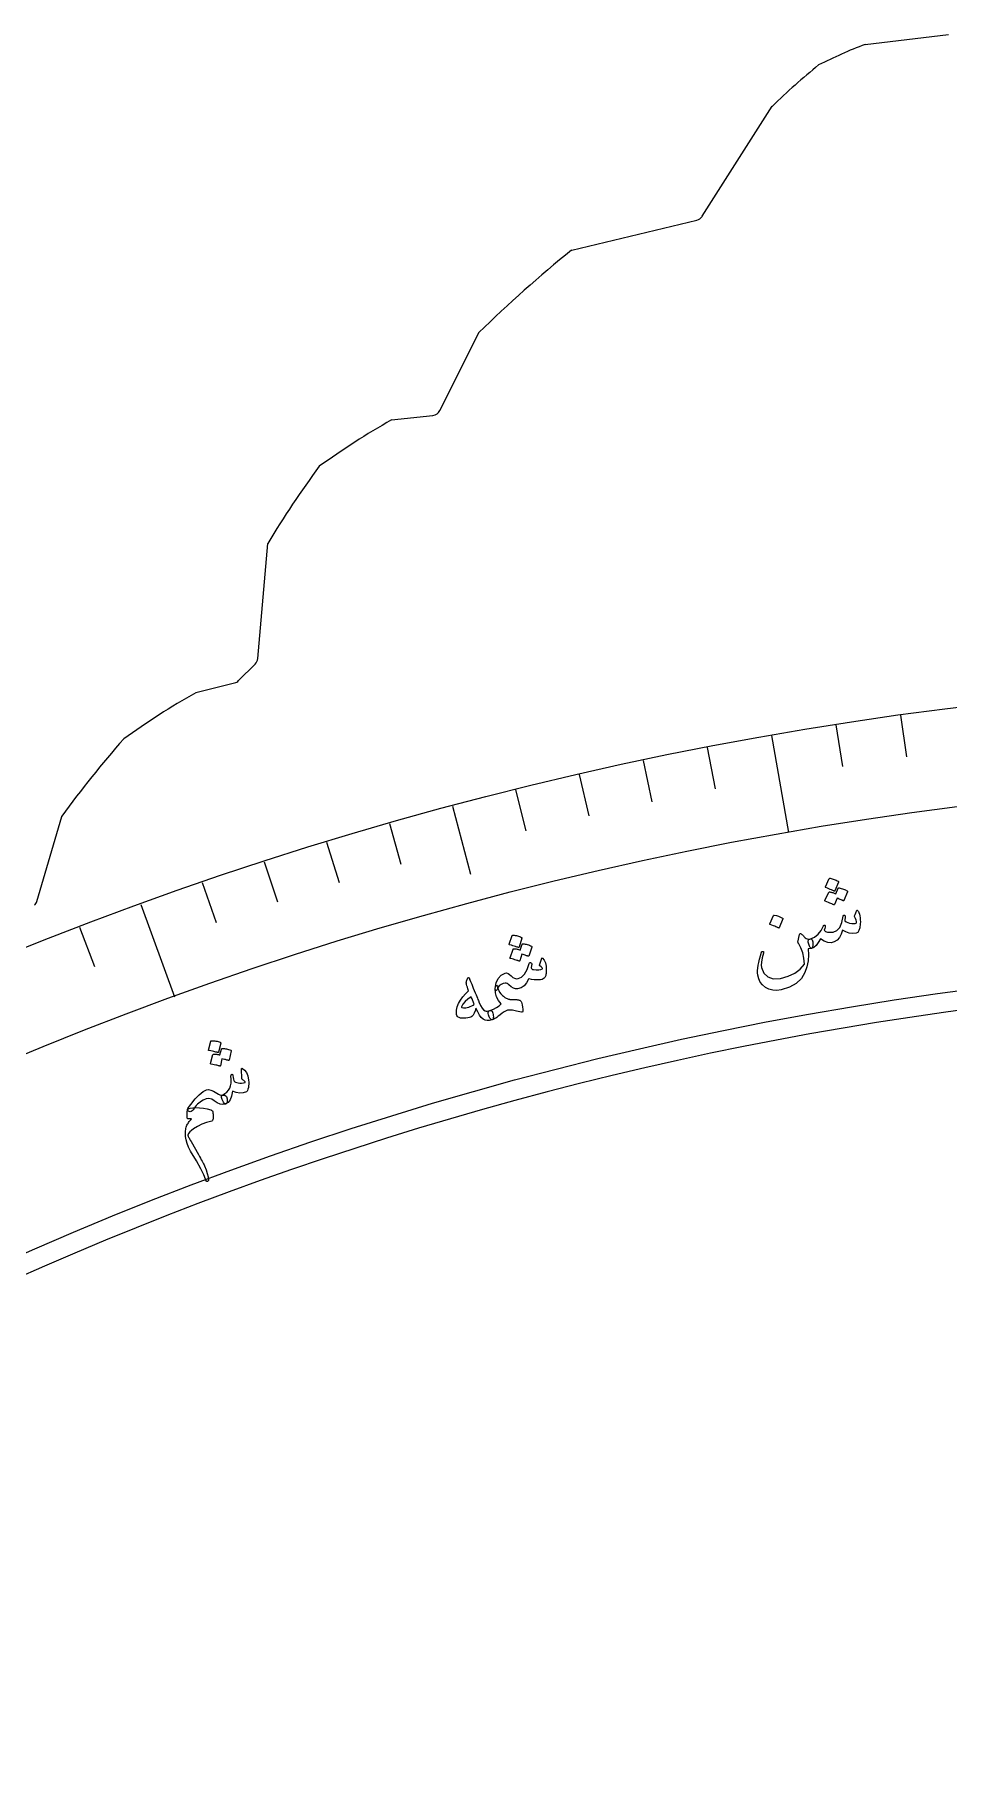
# Model space of a CAD drawing. Header units: millimetres. Extents: x -65 to 65, y -65 to 77.
# Drawn here: x -23.95 to -8.17, y 45.96 to 75.79 of the extents above; entities that cross this region are included whole.
import ezdxf

# ---------------------------------------------------------------- set-up
doc = ezdxf.new("R2010")
doc.units = ezdxf.units.MM
for name, color, linetype in [('CUT_INNER', 6, 'Continuous'), ('CUT_OUTER', 1, 'Continuous'), ('ENGRAVE', 7, 'Continuous'), ('ENGRAVE_FINE', 8, 'Continuous'), ('TEXT', 5, 'Continuous')]:
    doc.layers.add(name, color=color, linetype=linetype)

msp = doc.modelspace()

# ---------------------------------------------------------------- linework, layer by layer
at = {"layer": 'CUT_INNER'}
msp.add_arc((0.0001, -0.0002), 59.4749, 92.288724, 16.523657, dxfattribs=at)
at = {"layer": 'CUT_OUTER'}
for points in [[(-9.6128, 75.6247), (-9.6091, 75.6253), (-8.1724, 75.7947)], [(-12.4247, 72.6542), (-11.2144, 74.5553), (-11.2124, 74.5582)], [(-14.6789, 72.0692), (-14.6754, 72.0703), (-12.5162, 72.5889)], [(-16.9538, 69.298), (-16.2808, 70.644), (-16.2791, 70.6471)], [(-17.7904, 69.1364), (-17.7871, 69.137), (-17.0715, 69.216)], [(-20.0965, 65.0135), (-19.9241, 66.9996), (-19.9236, 67.0032)], [(-20.4274, 64.6329), (-20.1399, 64.9204)], [(-21.1678, 64.4252), (-21.1639, 64.4264), (-20.4971, 64.5934)], [(-23.9125, 60.8175), (-23.4797, 62.2886), (-23.4785, 62.292)]]:
    msp.add_lwpolyline(points, dxfattribs=at)
for centre, radius, start, end in [((-6.5762, 67.7132), 8.4743, 110.99772, 116.91992), ((-3.0801, 66.2192), 11.6479, 129.01634, 134.28113), ((-12.5512, 72.7347), 0.15, 283.50651, 327.51772), ((-0.5705, 54.5825), 22.4685, 128.8968, 134.35817), ((-17.088, 69.3651), 0.15, 276.30443, 333.43495), ((-10.6487, 56.6657), 14.371, 119.79893, 125.69865), ((-6.2355, 58.8363), 15.9394, 143.41548, 149.17791), ((-20.246, 65.0265), 0.15, 315, 355.03891), ((-20.5335, 64.7389), 0.15, 284.06089, 315), ((-14.4192, 52.565), 13.6458, 119.64046, 125.85403), ((-9.273, 52.0189), 17.5309, 138.54434, 144.1264), ((-24.0564, 60.8599), 0.15, 315, 343.60646)]:
    msp.add_arc(centre, radius, start, end, dxfattribs=at)
at = {"layer": 'ENGRAVE'}
for points in [[(-11.2296, 63.686), (-10.9341, 62.0102)], [(-16.7374, 62.465), (-16.4228, 61.2909)], [(-22.1179, 60.7685), (-21.5359, 59.1694)]]:
    msp.add_lwpolyline(points, dxfattribs=at)
for radius in [64.6685, 62.9668, 59.8065]:
    msp.add_circle((0, 0), radius, dxfattribs=at)
at = {"layer": 'ENGRAVE_FINE'}
for points in [[(-10.1164, 63.8723), (-10.0023, 63.152)], [(-9.0001, 64.0392), (-8.8986, 63.3169)], [(-13.4453, 63.2553), (-13.2937, 62.542)], [(-12.3393, 63.4804), (-12.2002, 62.7645)], [(-14.5472, 63.0111), (-14.3832, 62.3004)], [(-15.6447, 62.7476), (-15.4683, 62.0399)], [(-17.8251, 62.1634), (-17.624, 61.4623)], [(-18.9072, 61.8428), (-18.694, 61.1454)], [(-19.9837, 61.5034), (-19.7583, 60.8098)], [(-21.054, 61.1453), (-20.8166, 60.4557)], [(-23.1751, 60.3732), (-22.9138, 59.6924)]]:
    msp.add_lwpolyline(points, dxfattribs=at)
at = {"layer": 'TEXT'}
for points in [[(-10.2296, 61.2125), (-10.2277, 61.2151), (-10.2248, 61.217), (-10.2208, 61.2181), (-10.2157, 61.2185), (-10.1967, 61.2148), (-10.1782, 61.2104), (-10.1601, 61.2053), (-10.1425, 61.1993), (-10.1252, 61.1925), (-10.1082, 61.1847), (-10.0913, 61.176), (-10.0746, 61.1663), (-10.0702, 61.1625), (-10.0677, 61.1587), (-10.0671, 61.1548), (-10.0683, 61.1508), (-10.1327, 61.0001), (-10.1355, 60.9971), (-10.1395, 60.9962), (-10.1449, 60.9974), (-10.1514, 61.0006), (-10.1571, 61.0034), (-10.1661, 61.0074), (-10.1782, 61.0128), (-10.1936, 61.0194), (-10.2125, 61.0273), (-10.2351, 61.0364), (-10.2614, 61.0468), (-10.2914, 61.0583), (-10.2955, 61.0604), (-10.2978, 61.0628), (-10.2982, 61.0655), (-10.2969, 61.0685)], [(-10.0735, 61.0467), (-10.0716, 61.0493), (-10.0687, 61.0512), (-10.0647, 61.0523), (-10.0596, 61.0527), (-10.0407, 61.049), (-10.0222, 61.0446), (-10.0042, 61.0394), (-9.9867, 61.0334), (-9.9695, 61.0265), (-9.9524, 61.0187), (-9.9356, 61.0099), (-9.919, 61.0002), (-9.9156, 60.997), (-9.9137, 60.9932), (-9.9133, 60.989), (-9.9146, 60.9843), (-9.979, 60.8338), (-9.9811, 60.8316), (-9.9846, 60.8311), (-9.9895, 60.8321), (-9.9959, 60.8347), (-10.0001, 60.8366), (-10.0066, 60.8394), (-10.0155, 60.8433), (-10.0268, 60.8481), (-10.0404, 60.8538), (-10.0564, 60.8602), (-10.0747, 60.8675), (-10.0953, 60.8754), (-10.1418, 60.7645), (-10.1445, 60.7615), (-10.1486, 60.7606), (-10.1539, 60.7618), (-10.1604, 60.7651), (-10.1661, 60.7678), (-10.175, 60.7719), (-10.1871, 60.7772), (-10.2025, 60.7838), (-10.2213, 60.7917), (-10.2439, 60.8009), (-10.2701, 60.8112), (-10.3, 60.8227), (-10.3032, 60.8249), (-10.3049, 60.8274), (-10.3051, 60.8302), (-10.3036, 60.8332), (-10.2368, 60.9772), (-10.2349, 60.9798), (-10.232, 60.9817), (-10.228, 60.9828), (-10.2229, 60.9832), (-10.2095, 60.9806), (-10.1962, 60.9777), (-10.1829, 60.9745), (-10.1697, 60.9709), (-10.1567, 60.9668), (-10.1439, 60.9621), (-10.1313, 60.9567), (-10.119, 60.9508)], [(-11.1925, 60.5761), (-11.1907, 60.5787), (-11.1878, 60.5806), (-11.1838, 60.5818), (-11.1788, 60.5823), (-11.1413, 60.5747), (-11.1052, 60.5635), (-11.0706, 60.5488), (-11.0375, 60.5306), (-11.034, 60.5275), (-11.0321, 60.5242), (-11.0318, 60.5206), (-11.0331, 60.5166), (-11.0925, 60.3653), (-11.095, 60.3615), (-11.0989, 60.36), (-11.1041, 60.3607), (-11.1107, 60.3638), (-11.1164, 60.3664), (-11.1254, 60.3703), (-11.1375, 60.3755), (-11.153, 60.3819), (-11.1718, 60.3895), (-11.1944, 60.3982), (-11.2207, 60.4082), (-11.2507, 60.4192), (-11.2548, 60.4212), (-11.2571, 60.4236), (-11.2576, 60.4263), (-11.2563, 60.4293)], [(-9.7556, 60.6657), (-9.7521, 60.669), (-9.7473, 60.6689), (-9.7413, 60.6652), (-9.7341, 60.6581), (-9.7255, 60.6454), (-9.7175, 60.6267), (-9.7102, 60.6019), (-9.7035, 60.5709), (-9.6973, 60.5356), (-9.6936, 60.5007), (-9.6926, 60.4664), (-9.6942, 60.4325), (-9.7039, 60.3656), (-9.7187, 60.3163), (-9.7386, 60.2845), (-9.7636, 60.2703), (-9.8271, 60.2638), (-9.8881, 60.2708), (-9.9464, 60.2912), (-10.0022, 60.3252), (-10.0248, 60.2534), (-10.0559, 60.1951), (-10.0957, 60.1503), (-10.1441, 60.119), (-10.198, 60.1048), (-10.2558, 60.1092), (-10.3174, 60.1323), (-10.3831, 60.1741), (-10.4189, 60.1074), (-10.4566, 60.0576), (-10.4963, 60.0247), (-10.538, 60.0087), (-10.5476, 60.0121), (-10.5584, 60.0254), (-10.5705, 60.0487), (-10.5839, 60.0819), (-10.5926, 60.1154), (-10.5926, 60.1412), (-10.5838, 60.1594), (-10.5663, 60.1699), (-10.4872, 60.203), (-10.4214, 60.2519), (-10.3688, 60.3166), (-10.3294, 60.3973), (-10.3272, 60.4017), (-10.3247, 60.405), (-10.3217, 60.4072), (-10.3183, 60.4084), (-10.314, 60.4087), (-10.31, 60.408), (-10.3062, 60.4063), (-10.3028, 60.4037), (-10.2995, 60.3943), (-10.3006, 60.3773), (-10.3062, 60.3526), (-10.3162, 60.3202), (-10.2925, 60.3006), (-10.2588, 60.289), (-10.2153, 60.2852), (-10.1618, 60.2893), (-10.0985, 60.3141), (-10.0486, 60.3686), (-10.012, 60.4529), (-9.9888, 60.5669), (-9.9877, 60.5728), (-9.9858, 60.5771), (-9.9833, 60.5799), (-9.9801, 60.5813), (-9.9749, 60.5816), (-9.9703, 60.581), (-9.9663, 60.5794), (-9.9627, 60.5767), (-9.9597, 60.5726), (-9.9576, 60.5684), (-9.9565, 60.564), (-9.9562, 60.5594), (-9.9617, 60.4811), (-9.9377, 60.4659), (-9.9098, 60.4537), (-9.878, 60.4444), (-9.8423, 60.438), (-9.8082, 60.4356), (-9.7829, 60.438), (-9.7665, 60.4451), (-9.7589, 60.4571), (-9.7584, 60.4735), (-9.7638, 60.4959), (-9.7749, 60.5242), (-9.7919, 60.5586), (-9.7916, 60.5691), (-9.7855, 60.5904), (-9.7735, 60.6226), (-9.7556, 60.6657)], [(-10.7419, 60.2459), (-10.7378, 60.2567), (-10.7319, 60.2624), (-10.7242, 60.2629), (-10.7146, 60.2581), (-10.7089, 60.2538), (-10.7022, 60.2483), (-10.6947, 60.2416), (-10.6862, 60.2336), (-10.677, 60.2245), (-10.6672, 60.2144), (-10.6567, 60.2032), (-10.6455, 60.191), (-10.6303, 60.1783), (-10.612, 60.1706), (-10.5907, 60.1678), (-10.5663, 60.1699), (-10.5492, 60.1704), (-10.5352, 60.1656), (-10.5244, 60.1554), (-10.5169, 60.1398), (-10.5125, 60.1222), (-10.5108, 60.1025), (-10.5117, 60.0808), (-10.5153, 60.057), (-10.5199, 60.0368), (-10.5252, 60.022), (-10.5313, 60.0127), (-10.538, 60.0087), (-10.5932, 59.999), (-10.587, 59.8942), (-10.5945, 59.7911), (-10.6157, 59.6897), (-10.6505, 59.59), (-10.7121, 59.4861), (-10.8008, 59.4022), (-10.9165, 59.3381), (-11.0593, 59.2936), (-11.1353, 59.2831), (-11.206, 59.2864), (-11.2713, 59.3036), (-11.3314, 59.3347), (-11.3821, 59.3767), (-11.4211, 59.4263), (-11.4483, 59.4834), (-11.4637, 59.5481), (-11.4668, 59.5843), (-11.4667, 59.6242), (-11.4632, 59.6678), (-11.4564, 59.7152), (-11.4465, 59.7664), (-11.4337, 59.8211), (-11.418, 59.8796), (-11.3994, 59.9417), (-11.3974, 59.947), (-11.3947, 59.951), (-11.3913, 59.9537), (-11.3872, 59.9552), (-11.3813, 59.9558), (-11.3762, 59.9554), (-11.3717, 59.9539), (-11.368, 59.9514), (-11.3646, 59.9471), (-11.363, 59.9417), (-11.3633, 59.9353), (-11.3654, 59.9278), (-11.3883, 59.8424), (-11.4021, 59.7724), (-11.4068, 59.7177), (-11.4025, 59.6784), (-11.3603, 59.5785), (-11.2915, 59.514), (-11.1961, 59.4847), (-11.0741, 59.4905), (-10.9383, 59.5255), (-10.824, 59.5777), (-10.7312, 59.6472), (-10.6598, 59.7342), (-10.6691, 59.8396), (-10.6885, 59.9336), (-10.7181, 60.0164), (-10.7579, 60.0879), (-10.7645, 60.0984), (-10.7691, 60.1067), (-10.7717, 60.1128), (-10.7723, 60.1167)], [(-15.7017, 60.2301), (-15.7, 60.2329), (-15.6973, 60.235), (-15.6933, 60.2365), (-15.6883, 60.2373), (-15.669, 60.2354), (-15.6501, 60.2327), (-15.6316, 60.2292), (-15.6135, 60.2248), (-15.5957, 60.2196), (-15.5779, 60.2134), (-15.5603, 60.2062), (-15.5427, 60.1981), (-15.5381, 60.1947), (-15.5352, 60.1911), (-15.5342, 60.1873), (-15.5351, 60.1832), (-15.5861, 60.0273), (-15.5886, 60.024), (-15.5925, 60.0228), (-15.5979, 60.0235), (-15.6048, 60.0261), (-15.6107, 60.0284), (-15.62, 60.0316), (-15.6326, 60.0358), (-15.6486, 60.041), (-15.6682, 60.0472), (-15.6915, 60.0543), (-15.7187, 60.0622), (-15.7497, 60.071), (-15.754, 60.0727), (-15.7565, 60.0748), (-15.7571, 60.0775), (-15.7561, 60.0806)], [(-15.531, 60.0791), (-15.5294, 60.0818), (-15.5266, 60.084), (-15.5227, 60.0854), (-15.5177, 60.0863), (-15.4985, 60.0843), (-15.4796, 60.0815), (-15.4612, 60.078), (-15.4431, 60.0736), (-15.4253, 60.0683), (-15.4076, 60.062), (-15.39, 60.0548), (-15.3726, 60.0466), (-15.3689, 60.0437), (-15.3666, 60.0402), (-15.3659, 60.036), (-15.3667, 60.0312), (-15.4178, 59.8755), (-15.4196, 59.8731), (-15.4231, 59.8722), (-15.4281, 59.8728), (-15.4347, 59.8749), (-15.439, 59.8764), (-15.4458, 59.8786), (-15.455, 59.8816), (-15.4667, 59.8854), (-15.4809, 59.8898), (-15.4974, 59.8948), (-15.5163, 59.9004), (-15.5376, 59.9065), (-15.5742, 59.7918), (-15.5766, 59.7886), (-15.5806, 59.7873), (-15.586, 59.788), (-15.5928, 59.7907), (-15.5987, 59.7929), (-15.608, 59.7961), (-15.6206, 59.8004), (-15.6365, 59.8056), (-15.656, 59.8118), (-15.6793, 59.8188), (-15.7064, 59.8267), (-15.7373, 59.8355), (-15.7408, 59.8374), (-15.7427, 59.8398), (-15.7431, 59.8425), (-15.7419, 59.8456), (-15.688, 59.9951), (-15.6863, 59.9978), (-15.6835, 60), (-15.6797, 60.0015), (-15.6746, 60.0023), (-15.661, 60.001), (-15.6475, 59.9993), (-15.6339, 59.9973), (-15.6204, 59.9948), (-15.607, 59.9919), (-15.5938, 59.9884), (-15.5808, 59.9842), (-15.5679, 59.9794)], [(-15.9568, 59.3087), (-15.9637, 59.2963), (-15.9695, 59.2874), (-15.9741, 59.2822), (-15.9775, 59.2806), (-15.9884, 59.2835), (-15.9956, 59.2898), (-15.9993, 59.2994), (-15.9993, 59.3124), (-15.98, 59.4112), (-15.9443, 59.489), (-15.8922, 59.5458), (-15.8237, 59.5814), (-15.8008, 59.5834), (-15.7759, 59.5758), (-15.7488, 59.5586), (-15.7198, 59.5318), (-15.6922, 59.5068), (-15.6627, 59.4909), (-15.6315, 59.4842), (-15.5984, 59.4867), (-15.5431, 59.5121), (-15.493, 59.5635), (-15.4482, 59.641), (-15.4086, 59.7446), (-15.4031, 59.7557), (-15.3966, 59.7622), (-15.3892, 59.764), (-15.3808, 59.7611), (-15.3725, 59.7538), (-15.3677, 59.7434), (-15.3664, 59.73), (-15.3685, 59.7136), (-15.3718, 59.6976), (-15.374, 59.6854), (-15.3751, 59.6771), (-15.3749, 59.6725), (-15.3698, 59.66), (-15.3617, 59.6506), (-15.3507, 59.6443), (-15.3366, 59.6411), (-15.2874, 59.6367), (-15.2453, 59.6378), (-15.2102, 59.6443), (-15.1821, 59.6562), (-15.1795, 59.663), (-15.1862, 59.6739), (-15.2022, 59.6891), (-15.2275, 59.7084), (-15.2303, 59.7105), (-15.2319, 59.7129), (-15.2325, 59.7156), (-15.2319, 59.7186), (-15.1945, 59.8388), (-15.1924, 59.8413), (-15.1898, 59.8423), (-15.1868, 59.8418), (-15.1834, 59.8397), (-15.1524, 59.8072), (-15.1309, 59.7611), (-15.119, 59.7013), (-15.1165, 59.6279), (-15.1172, 59.6078), (-15.1185, 59.5892), (-15.1203, 59.5719), (-15.1227, 59.556), (-15.1258, 59.5415), (-15.1294, 59.5287), (-15.1338, 59.5175), (-15.1387, 59.5078), (-15.1506, 59.4921), (-15.1669, 59.48), (-15.1876, 59.4714), (-15.2127, 59.4664), (-15.2711, 59.4627), (-15.3236, 59.4642), (-15.3702, 59.471), (-15.4108, 59.483), (-15.4133, 59.4843), (-15.4158, 59.484), (-15.4184, 59.4821), (-15.421, 59.4785), (-15.4542, 59.4115), (-15.4967, 59.3606), (-15.5485, 59.3258), (-15.6096, 59.3071), (-15.6462, 59.3073), (-15.6835, 59.3195), (-15.7217, 59.3438), (-15.7608, 59.3799), (-15.7752, 59.3922), (-15.7904, 59.4008), (-15.8062, 59.4056), (-15.8226, 59.4068), (-15.8626, 59.4), (-15.8972, 59.3854), (-15.9264, 59.3632), (-15.9502, 59.3331), (-15.954, 59.3257), (-15.9563, 59.3192), (-15.9573, 59.3136), (-15.9568, 59.3087)], [(-16.4748, 59.4858), (-16.4675, 59.4996), (-16.4597, 59.5032), (-16.4514, 59.4965), (-16.4427, 59.4796), (-16.4385, 59.4691), (-16.4325, 59.4546), (-16.4246, 59.4361), (-16.415, 59.4137), (-16.4036, 59.387), (-16.3905, 59.3559), (-16.3757, 59.3202), (-16.3592, 59.2801), (-16.3429, 59.2407), (-16.3284, 59.2054), (-16.3156, 59.1742), (-16.3045, 59.1472), (-16.2952, 59.1243), (-16.2877, 59.1058), (-16.282, 59.0917), (-16.278, 59.0819), (-16.2515, 59.0205), (-16.2249, 58.9744), (-16.1983, 58.9436), (-16.1718, 58.9282), (-16.1549, 58.924), (-16.1357, 58.9235), (-16.1142, 58.9266), (-16.0905, 58.9335), (-16.0758, 58.935), (-16.0631, 58.9311), (-16.0524, 58.9216), (-16.0437, 58.9067), (-16.0369, 58.8877), (-16.0322, 58.8679), (-16.0297, 58.8473), (-16.0292, 58.8258), (-16.031, 58.807), (-16.0346, 58.7923), (-16.0401, 58.7819), (-16.0474, 58.7756), (-16.0932, 58.7636), (-16.1348, 58.7611), (-16.1723, 58.7683), (-16.2056, 58.785), (-16.2379, 58.8142), (-16.2693, 58.8556), (-16.2999, 58.9093), (-16.3296, 58.9752), (-16.3427, 58.9264), (-16.3587, 58.8865), (-16.3776, 58.8554), (-16.3994, 58.8332), (-16.419, 58.8219), (-16.4431, 58.8129), (-16.4719, 58.8062), (-16.5054, 58.8016), (-16.5414, 58.7998), (-16.5724, 58.8007), (-16.5983, 58.8045), (-16.6192, 58.8111), (-16.6374, 58.8215), (-16.651, 58.8338), (-16.66, 58.8481), (-16.6644, 58.8645), (-16.6661, 58.8859), (-16.6656, 58.9104), (-16.6629, 58.9379), (-16.6579, 58.9683), (-16.6515, 58.9993), (-16.6454, 59.0243), (-16.6394, 59.0433), (-16.6336, 59.0564), (-16.5971, 59.1134), (-16.5555, 59.169), (-16.5086, 59.2231), (-16.4565, 59.2758), (-16.4681, 59.3088), (-16.4778, 59.3373), (-16.4856, 59.3615), (-16.4914, 59.3812), (-16.495, 59.3981), (-16.4962, 59.4138), (-16.4949, 59.4284), (-16.4911, 59.4417)], [(-15.9466, 59.3058), (-15.9376, 59.2808), (-15.9217, 59.2537), (-15.8989, 59.2244), (-15.8692, 59.193), (-15.8566, 59.1818), (-15.8439, 59.1715), (-15.8311, 59.1622), (-15.8183, 59.1539), (-15.8053, 59.1466), (-15.7923, 59.1402), (-15.7791, 59.1347), (-15.7659, 59.1303), (-15.76, 59.129), (-15.7526, 59.1279), (-15.7436, 59.1272), (-15.733, 59.1268), (-15.7209, 59.1266), (-15.7071, 59.1264), (-15.6917, 59.1263), (-15.6747, 59.1263), (-15.661, 59.1261), (-15.6482, 59.1256), (-15.6362, 59.1247), (-15.6251, 59.1234), (-15.6146, 59.1219), (-15.6045, 59.1202), (-15.5949, 59.1182), (-15.5856, 59.116), (-15.5704, 59.1112), (-15.5583, 59.103), (-15.5492, 59.0914), (-15.5433, 59.0764), (-15.5336, 59.0327), (-15.5266, 58.9934), (-15.5225, 58.9585), (-15.5211, 58.9281), (-15.5218, 58.9157), (-15.5261, 58.908), (-15.5339, 58.905), (-15.5454, 58.9067), (-15.63, 58.9262), (-15.6978, 58.9382), (-15.7486, 58.9426), (-15.7825, 58.9396), (-15.8098, 58.9294), (-15.8409, 58.9126), (-15.8758, 58.8891), (-15.9145, 58.8589), (-15.9339, 58.843), (-15.9524, 58.8286), (-15.9701, 58.8157), (-15.9868, 58.8044), (-16.0029, 58.7947), (-16.0183, 58.7866), (-16.0332, 58.7803), (-16.0474, 58.7756), (-16.058, 58.7753), (-16.0688, 58.7802), (-16.0798, 58.7901), (-16.0911, 58.8052), (-16.1015, 58.8239), (-16.1094, 58.843), (-16.1149, 58.8626), (-16.1179, 58.8826), (-16.1176, 58.901), (-16.1129, 58.9156), (-16.1038, 58.9264), (-16.0905, 58.9335), (-16.0265, 58.9599), (-15.9729, 58.9881), (-15.9296, 59.0181), (-15.8966, 59.0501), (-15.943, 59.108), (-15.9753, 59.171), (-15.9935, 59.2393), (-15.9976, 59.3128), (-15.9871, 59.3588), (-15.9751, 59.373), (-15.9616, 59.3553), (-15.9466, 59.3058)], [(-16.4145, 59.1724), (-16.4721, 59.1329), (-16.5185, 59.0911), (-16.5539, 59.0468), (-16.5781, 59.0002), (-16.579, 58.9946), (-16.5776, 58.99), (-16.5739, 58.9866), (-16.5679, 58.9842), (-16.5475, 58.9815), (-16.526, 58.9811), (-16.5035, 58.983), (-16.48, 58.9871), (-16.4555, 58.9936), (-16.43, 59.0023), (-16.4035, 59.0132), (-16.3759, 59.0265), (-16.3718, 59.0292), (-16.3678, 59.033), (-16.3639, 59.038), (-16.36, 59.0441), (-16.3651, 59.0582), (-16.3706, 59.0728), (-16.3766, 59.088), (-16.3832, 59.1037), (-16.3902, 59.12), (-16.3978, 59.1369), (-16.4059, 59.1544), (-16.4145, 59.1724)], [(-20.9061, 58.4051), (-20.9047, 58.4081), (-20.9021, 58.4104), (-20.8984, 58.4122), (-20.8935, 58.4135), (-20.8742, 58.4133), (-20.8552, 58.4123), (-20.8365, 58.4104), (-20.8181, 58.4076), (-20.7999, 58.404), (-20.7817, 58.3994), (-20.7635, 58.3938), (-20.7454, 58.3872), (-20.7405, 58.3842), (-20.7373, 58.3809), (-20.736, 58.3771), (-20.7365, 58.373), (-20.7732, 58.2133), (-20.7753, 58.2098), (-20.7792, 58.2082), (-20.7846, 58.2085), (-20.7917, 58.2105), (-20.7977, 58.2122), (-20.8072, 58.2146), (-20.8202, 58.2177), (-20.8365, 58.2215), (-20.8565, 58.226), (-20.8803, 58.2309), (-20.908, 58.2364), (-20.9396, 58.2425), (-20.944, 58.2438), (-20.9466, 58.2458), (-20.9475, 58.2483), (-20.9467, 58.2515)], [(-20.7231, 58.2697), (-20.7217, 58.2726), (-20.7192, 58.275), (-20.7154, 58.2768), (-20.7105, 58.278), (-20.6913, 58.2778), (-20.6723, 58.2767), (-20.6537, 58.2747), (-20.6354, 58.2719), (-20.6172, 58.2682), (-20.5991, 58.2635), (-20.581, 58.2579), (-20.5629, 58.2513), (-20.5589, 58.2487), (-20.5564, 58.2453), (-20.5554, 58.2413), (-20.5557, 58.2364), (-20.5925, 58.0769), (-20.5941, 58.0744), (-20.5975, 58.0732), (-20.6025, 58.0733), (-20.6092, 58.0748), (-20.6136, 58.0759), (-20.6206, 58.0775), (-20.63, 58.0797), (-20.642, 58.0824), (-20.6564, 58.0856), (-20.6733, 58.0892), (-20.6926, 58.093), (-20.7143, 58.0972), (-20.7403, 57.9798), (-20.7425, 57.9764), (-20.7463, 57.9748), (-20.7517, 57.9751), (-20.7587, 57.9771), (-20.7648, 57.9788), (-20.7743, 57.9812), (-20.7872, 57.9843), (-20.8034, 57.9881), (-20.8234, 57.9926), (-20.8471, 57.9975), (-20.8748, 58.0031), (-20.9062, 58.0091), (-20.9098, 58.0107), (-20.912, 58.0129), (-20.9126, 58.0155), (-20.9116, 58.0188), (-20.8715, 58.1723), (-20.8701, 58.1752), (-20.8675, 58.1776), (-20.8638, 58.1794), (-20.8589, 58.1807), (-20.8453, 58.1806), (-20.8316, 58.1801), (-20.818, 58.1792), (-20.8044, 58.178), (-20.7908, 58.1763), (-20.7774, 58.1739), (-20.764, 58.1709), (-20.7509, 58.1672)], [(-20.3753, 57.9222), (-20.3748, 57.9301), (-20.3724, 57.9348), (-20.3682, 57.9363), (-20.3622, 57.9345), (-20.3242, 57.9067), (-20.2937, 57.8632), (-20.2708, 57.8041), (-20.2554, 57.7293), (-20.2524, 57.6958), (-20.252, 57.6635), (-20.2542, 57.6325), (-20.259, 57.6028), (-20.266, 57.5756), (-20.2738, 57.5547), (-20.2823, 57.54), (-20.2916, 57.5316), (-20.3495, 57.5128), (-20.4091, 57.5083), (-20.4705, 57.5181), (-20.5337, 57.5421), (-20.5504, 57.4576), (-20.5754, 57.3925), (-20.6087, 57.3469), (-20.6504, 57.3206), (-20.6577, 57.3205), (-20.666, 57.3252), (-20.6752, 57.3345), (-20.6855, 57.3486), (-20.7103, 57.3958), (-20.722, 57.4325), (-20.7205, 57.4588), (-20.7059, 57.4746), (-20.6636, 57.4986), (-20.6285, 57.526), (-20.6007, 57.5569), (-20.5801, 57.5912), (-20.566, 57.6318), (-20.5579, 57.6816), (-20.5556, 57.7407), (-20.5593, 57.8089), (-20.5587, 57.8175), (-20.556, 57.8241), (-20.5511, 57.8288), (-20.5442, 57.8317), (-20.5363, 57.8322), (-20.5303, 57.8294), (-20.5263, 57.8232), (-20.5243, 57.8137), (-20.5192, 57.7768), (-20.5138, 57.7475), (-20.5079, 57.7258), (-20.5016, 57.7118), (-20.4927, 57.703), (-20.4784, 57.6954), (-20.4588, 57.689), (-20.4338, 57.6837), (-20.4049, 57.6811), (-20.3753, 57.6818), (-20.345, 57.6858), (-20.314, 57.6933), (-20.3139, 57.6933), (-20.3135, 57.6934), (-20.313, 57.6936), (-20.3122, 57.6939), (-20.3116, 57.6959), (-20.3126, 57.699), (-20.3152, 57.7033), (-20.3194, 57.7087), (-20.3261, 57.7155), (-20.3363, 57.724), (-20.35, 57.7341), (-20.3671, 57.7459), (-20.3702, 57.748), (-20.3724, 57.7512), (-20.3738, 57.7554), (-20.3743, 57.7607)], [(-20.9816, 57.5641), (-20.9481, 57.5687), (-20.9074, 57.5607), (-20.8594, 57.54), (-20.8042, 57.5067), (-20.7756, 57.4896), (-20.7506, 57.4783), (-20.729, 57.4726), (-20.711, 57.4727), (-20.6676, 57.4717), (-20.6392, 57.4512), (-20.6257, 57.4114), (-20.6272, 57.3522), (-20.63, 57.341), (-20.6357, 57.3317), (-20.6442, 57.3243), (-20.6555, 57.3188), (-20.6993, 57.3107), (-20.7458, 57.3171), (-20.7948, 57.338), (-20.8466, 57.3734), (-20.8918, 57.4013), (-20.9394, 57.4126), (-20.9895, 57.4073), (-21.0419, 57.3853), (-21.0679, 57.37), (-21.0926, 57.3531), (-21.1162, 57.3348), (-21.1387, 57.3149), (-21.1597, 57.2935), (-21.1792, 57.2708), (-21.197, 57.2468), (-21.2133, 57.2214), (-21.2287, 57.2013), (-21.2448, 57.1893), (-21.2614, 57.1853), (-21.2786, 57.1894), (-21.2946, 57.1981), (-21.3051, 57.2072), (-21.3101, 57.2165), (-21.3098, 57.2263), (-21.3042, 57.2397), (-21.2933, 57.2586), (-21.2768, 57.2829), (-21.2548, 57.3126), (-21.1784, 57.407), (-21.1073, 57.4804), (-21.0417, 57.5328), (-20.9816, 57.5641)], [(-21.3162, 57.0881), (-21.3161, 57.1434), (-21.314, 57.1859), (-21.3101, 57.2155), (-21.3042, 57.2322), (-21.2894, 57.2426), (-21.2611, 57.2502), (-21.2195, 57.2549), (-21.1646, 57.2568), (-21.1003, 57.2549), (-21.0364, 57.2479), (-20.9728, 57.2359), (-20.9096, 57.2188), (-20.8927, 57.2113), (-20.8804, 57.1995), (-20.873, 57.1836), (-20.8702, 57.1636), (-20.8692, 57.1429), (-20.8685, 57.1245), (-20.8681, 57.1085), (-20.8681, 57.0947), (-20.8683, 57.0834), (-20.8685, 57.0747), (-20.8687, 57.0687), (-20.8689, 57.0653), (-20.8711, 57.0494), (-20.8754, 57.0373), (-20.8819, 57.029), (-20.8904, 57.0246), (-20.9813, 57.0002), (-21.0642, 56.9698), (-21.1391, 56.9332), (-21.2059, 56.8905), (-21.2406, 56.8635), (-21.2687, 56.836), (-21.2901, 56.8081), (-21.3048, 56.7798), (-21.3038, 56.7756), (-21.3011, 56.7688), (-21.2968, 56.7593), (-21.2907, 56.7472), (-21.2829, 56.7325), (-21.2733, 56.7151), (-21.2621, 56.6951), (-21.2492, 56.6725), (-21.1217, 56.4446), (-21.1035, 56.4129), (-21.0866, 56.3833), (-21.0711, 56.3556), (-21.0569, 56.3301), (-21.0443, 56.3066), (-21.0333, 56.2853), (-21.024, 56.2661), (-21.0163, 56.2492), (-20.9884, 56.1826), (-20.9676, 56.1204), (-20.954, 56.0625), (-20.9474, 56.0091), (-20.9486, 55.9985), (-20.9518, 55.9904), (-20.9568, 55.9848), (-20.9636, 55.9816), (-20.9741, 55.9817), (-20.9832, 55.9884), (-20.991, 56.0016), (-20.9975, 56.0214), (-21.0251, 56.0939), (-21.0772, 56.1987), (-21.1539, 56.3358), (-21.2553, 56.5051), (-21.2912, 56.5728), (-21.3179, 56.637), (-21.3354, 56.6979), (-21.3437, 56.7555), (-21.3449, 56.7824), (-21.3452, 56.8081), (-21.3445, 56.8325), (-21.3429, 56.8558), (-21.3403, 56.8777), (-21.3367, 56.8982), (-21.332, 56.9172), (-21.3263, 56.9348), (-21.3188, 56.9518), (-21.3103, 56.9685), (-21.3008, 56.9848), (-21.2903, 57.0007), (-21.279, 57.0163), (-21.2669, 57.0317), (-21.2542, 57.0469), (-21.2408, 57.0618), (-21.2422, 57.0623), (-21.244, 57.0626), (-21.2462, 57.0627), (-21.2488, 57.0627), (-21.2519, 57.0625), (-21.2554, 57.0622), (-21.2593, 57.0617), (-21.2637, 57.0611), (-21.2677, 57.0614), (-21.2718, 57.0617), (-21.276, 57.0617), (-21.2803, 57.0617), (-21.2846, 57.0616), (-21.2891, 57.0615), (-21.2938, 57.0615), (-21.2986, 57.0616), (-21.3064, 57.0637), (-21.3119, 57.0688), (-21.3151, 57.0769), (-21.3162, 57.0881)]]:
    msp.add_lwpolyline(points, close=True, dxfattribs=at)

doc.saveas('drawing.dxf')
